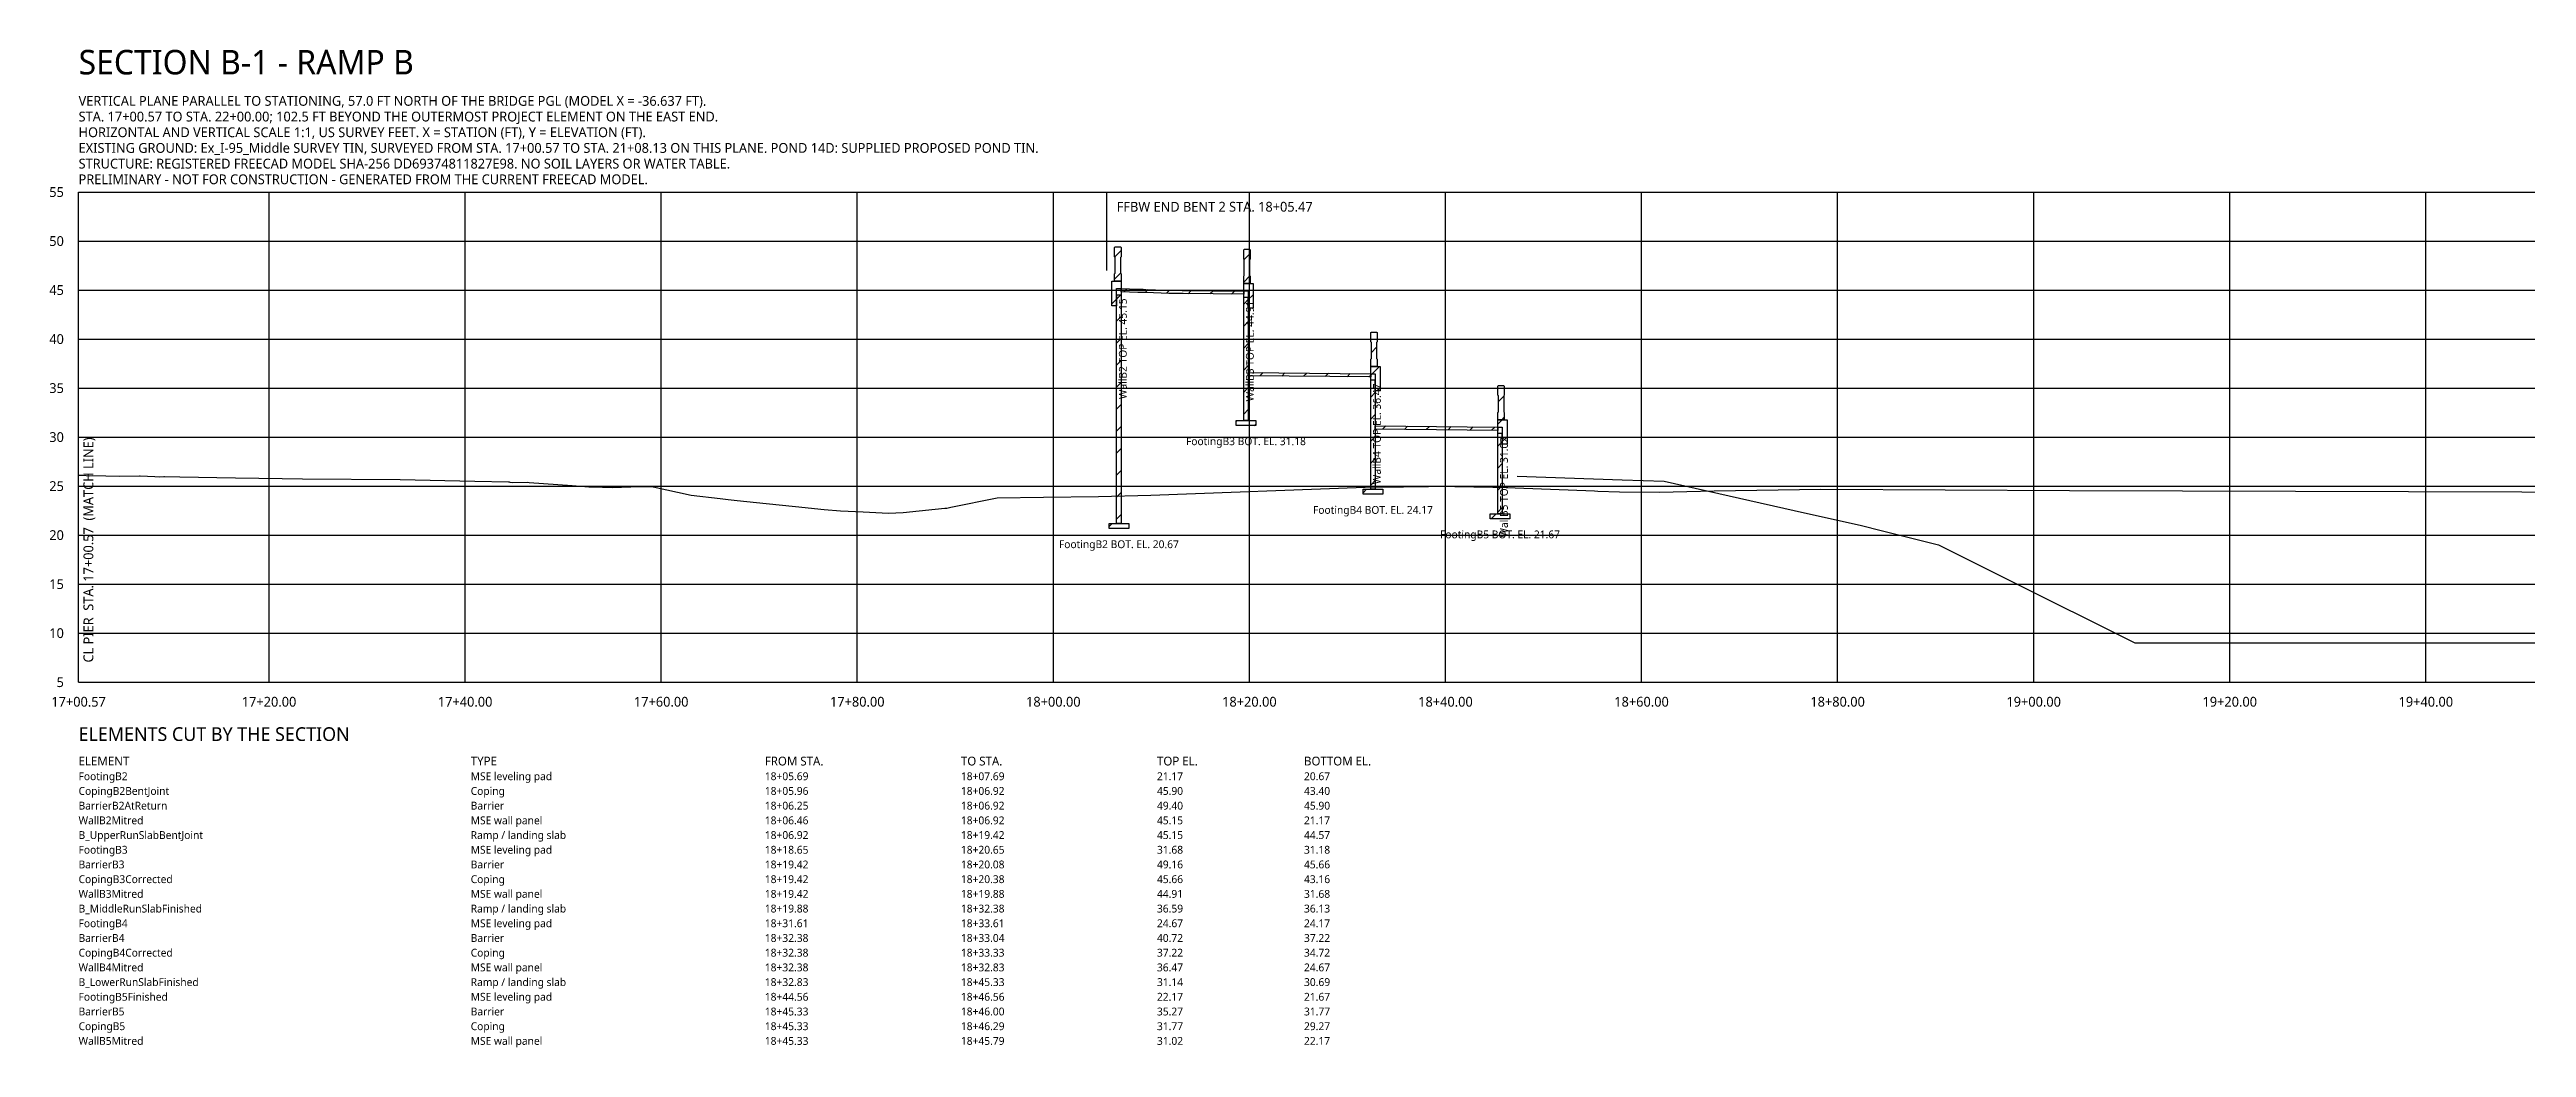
# Model space of a CAD drawing. Extents: x 1698 to 2203, y -32 to 70.
# Drawn here: x 1697.6 to 1950.3, y -32.3 to 69.5 of the extents above; entities that cross this region are included whole.
import ezdxf
from ezdxf.enums import TextEntityAlignment as Align

# ---------------------------------------------------------------- set-up
doc = ezdxf.new("R2010")
doc.units = 21
for name, color, linetype in [('CUT_BARRIER', 251, 'Continuous'), ('CUT_BARRIER_HATCH', 251, 'Continuous'), ('CUT_COPING', 252, 'Continuous'), ('CUT_COPING_HATCH', 252, 'Continuous'), ('CUT_MSE_PAD', 30, 'Continuous'), ('CUT_MSE_PAD_HATCH', 30, 'Continuous'), ('CUT_MSE_WALL', 8, 'Continuous'), ('CUT_MSE_WALL_HATCH', 8, 'Continuous'), ('CUT_SLAB', 9, 'Continuous'), ('CUT_SLAB_HATCH', 9, 'Continuous'), ('EXISTING_GROUND', 3, 'Continuous'), ('GRID', 253, 'Continuous'), ('GRID_TEXT', 8, 'Continuous'), ('MATCHLINE', 1, 'Continuous'), ('POND_14D_PROPOSED', 150, 'Continuous'), ('TEXT', 7, 'Continuous'), ('TITLE', 7, 'Continuous')]:
    doc.layers.add(name, color=color, linetype=linetype)
doc.styles.add('OpenSans', font='OpenSans-Regular.ttf')

msp = doc.modelspace()

# ---------------------------------------------------------------- hatches: boundary and pattern name
at = {"layer": 'CUT_BARRIER_HATCH'}
h = msp.add_hatch(dxfattribs=at)
h.set_pattern_fill('ANSI31', scale=0.5)
h.paths.add_polyline_path([(1806.918, 46.646), (1806.918, 45.896), (1806.252, 45.896), (1806.252, 46.646), (1806.314, 46.708), (1806.314, 48.333), (1806.252, 48.396), (1806.252, 49.333), (1806.314, 49.396), (1806.856, 49.396), (1806.918, 49.333), (1806.918, 48.396), (1806.856, 48.333), (1806.856, 46.708)])
h = msp.add_hatch(dxfattribs=at)
h.set_pattern_fill('ANSI31', scale=0.5)
h.paths.add_polyline_path([(1820.084, 45.657), (1819.418, 45.657), (1819.418, 46.407), (1819.48, 46.47), (1819.48, 48.095), (1819.418, 48.157), (1819.418, 49.095), (1819.48, 49.157), (1820.022, 49.157), (1820.084, 49.095), (1820.084, 48.157), (1820.022, 48.095), (1820.022, 46.47), (1820.084, 46.407)])
h = msp.add_hatch(dxfattribs=at)
h.set_pattern_fill('ANSI31', scale=0.5)
h.paths.add_polyline_path([(1833.043, 37.216), (1832.376, 37.216), (1832.376, 37.966), (1832.439, 38.029), (1832.439, 39.654), (1832.376, 39.716), (1832.376, 40.654), (1832.439, 40.716), (1832.98, 40.716), (1833.043, 40.654), (1833.043, 39.716), (1832.98, 39.654), (1832.98, 38.029), (1833.043, 37.966)])
h = msp.add_hatch(dxfattribs=at)
h.set_pattern_fill('ANSI31', scale=0.5)
h.paths.add_polyline_path([(1846.001, 31.77), (1845.334, 31.77), (1845.334, 32.52), (1845.397, 32.582), (1845.397, 34.207), (1845.334, 34.27), (1845.334, 35.207), (1845.397, 35.27), (1845.939, 35.27), (1846.001, 35.207), (1846.001, 34.27), (1845.939, 34.207), (1845.939, 32.582), (1846.001, 32.52)])
at = {"layer": 'CUT_COPING_HATCH'}
h = msp.add_hatch(dxfattribs=at)
h.set_pattern_fill('ANSI31', scale=0.5)
h.paths.add_polyline_path([(1806.918, 45.896), (1806.918, 44.479), (1806.46, 44.479), (1806.46, 43.396), (1805.96, 43.396), (1805.96, 45.896)])
h = msp.add_hatch(dxfattribs=at)
h.set_pattern_fill('ANSI31', scale=0.5)
h.paths.add_polyline_path([(1819.876, 44.241), (1819.418, 44.241), (1819.418, 45.657), (1820.376, 45.657), (1820.376, 43.157), (1819.876, 43.157)])
h = msp.add_hatch(dxfattribs=at)
h.set_pattern_fill('ANSI31', scale=0.5)
h.paths.add_polyline_path([(1832.834, 35.799), (1832.376, 35.799), (1832.376, 37.216), (1833.334, 37.216), (1833.334, 34.716), (1832.834, 34.716)])
h = msp.add_hatch(dxfattribs=at)
h.set_pattern_fill('ANSI31', scale=0.5)
h.paths.add_polyline_path([(1845.793, 30.353), (1845.334, 30.353), (1845.334, 31.77), (1846.293, 31.77), (1846.293, 29.27), (1845.793, 29.27)])
at = {"layer": 'CUT_MSE_PAD_HATCH'}
h = msp.add_hatch(dxfattribs=at)
h.set_pattern_fill('ANSI31', scale=0.5)
h.paths.add_polyline_path([(1818.647, 31.677), (1820.647, 31.677), (1820.647, 31.177), (1818.647, 31.177)])
h = msp.add_hatch(dxfattribs=at)
h.set_pattern_fill('ANSI31', scale=0.5)
h.paths.add_polyline_path([(1831.605, 24.672), (1833.605, 24.672), (1833.605, 24.172), (1831.605, 24.172)])
h = msp.add_hatch(dxfattribs=at)
h.set_pattern_fill('ANSI31', scale=0.5)
h.paths.add_polyline_path([(1805.689, 20.672), (1805.689, 21.172), (1807.689, 21.172), (1807.689, 20.672)])
h = msp.add_hatch(dxfattribs=at)
h.set_pattern_fill('ANSI31', scale=0.5)
h.paths.add_polyline_path([(1844.564, 22.172), (1846.564, 22.172), (1846.564, 21.672), (1844.564, 21.672)])
at = {"layer": 'CUT_MSE_WALL_HATCH'}
h = msp.add_hatch(dxfattribs=at)
h.set_pattern_fill('ANSI31', scale=0.5)
h.paths.add_polyline_path([(1806.46, 45.146), (1806.918, 45.146), (1806.918, 21.172), (1806.46, 21.172)])
h = msp.add_hatch(dxfattribs=at)
h.set_pattern_fill('ANSI31', scale=0.5)
h.paths.add_polyline_path([(1819.418, 44.907), (1819.876, 44.907), (1819.876, 31.677), (1819.418, 31.677)])
h = msp.add_hatch(dxfattribs=at)
h.set_pattern_fill('ANSI31', scale=0.5)
h.paths.add_polyline_path([(1832.376, 36.466), (1832.834, 36.466), (1832.834, 24.672), (1832.376, 24.672)])
h = msp.add_hatch(dxfattribs=at)
h.set_pattern_fill('ANSI31', scale=0.5)
h.paths.add_polyline_path([(1845.334, 31.02), (1845.793, 31.02), (1845.793, 22.172), (1845.334, 22.172)])
at = {"layer": 'CUT_SLAB_HATCH'}
h = msp.add_hatch(dxfattribs=at)
h.set_pattern_fill('ANSI31', scale=0.5)
h.paths.add_polyline_path([(1819.418, 44.907), (1819.418, 44.824), (1819.418, 44.741), (1819.418, 44.657), (1819.418, 44.574), (1816.305, 44.605), (1813.243, 44.636), (1813.156, 44.637), (1811.765, 44.662), (1809.431, 44.735), (1809.168, 44.744), (1808.606, 44.763), (1806.918, 44.813), (1806.918, 44.896), (1806.918, 44.979), (1806.918, 45.063), (1806.918, 45.146), (1808.606, 45.097), (1809.168, 45.078), (1809.431, 45.069), (1811.433, 45.004), (1813.156, 44.97), (1813.243, 44.969), (1816.305, 44.938)])
h = msp.add_hatch(dxfattribs=at)
h.set_pattern_fill('ANSI31', scale=0.5)
h.paths.add_polyline_path([(1832.376, 36.466), (1832.376, 36.133), (1819.876, 36.258), (1819.876, 36.591)])
h = msp.add_hatch(dxfattribs=at)
h.set_pattern_fill('ANSI31', scale=0.5)
h.paths.add_polyline_path([(1845.334, 31.02), (1845.334, 30.686), (1832.834, 30.811), (1832.834, 31.145)])

# ---------------------------------------------------------------- linework, layer by layer
at = {"layer": 'CUT_BARRIER'}
for points in [[(1806.918, 46.646), (1806.918, 45.896), (1806.252, 45.896), (1806.252, 46.646), (1806.314, 46.708), (1806.314, 48.333), (1806.252, 48.396), (1806.252, 49.333), (1806.314, 49.396), (1806.856, 49.396), (1806.918, 49.333), (1806.918, 48.396), (1806.856, 48.333), (1806.856, 46.708)], [(1820.084, 45.657), (1819.418, 45.657), (1819.418, 46.407), (1819.48, 46.47), (1819.48, 48.095), (1819.418, 48.157), (1819.418, 49.095), (1819.48, 49.157), (1820.022, 49.157), (1820.084, 49.095), (1820.084, 48.157), (1820.022, 48.095), (1820.022, 46.47), (1820.084, 46.407)], [(1833.043, 37.216), (1832.376, 37.216), (1832.376, 37.966), (1832.439, 38.029), (1832.439, 39.654), (1832.376, 39.716), (1832.376, 40.654), (1832.439, 40.716), (1832.98, 40.716), (1833.043, 40.654), (1833.043, 39.716), (1832.98, 39.654), (1832.98, 38.029), (1833.043, 37.966)], [(1846.001, 31.77), (1845.334, 31.77), (1845.334, 32.52), (1845.397, 32.582), (1845.397, 34.207), (1845.334, 34.27), (1845.334, 35.207), (1845.397, 35.27), (1845.939, 35.27), (1846.001, 35.207), (1846.001, 34.27), (1845.939, 34.207), (1845.939, 32.582), (1846.001, 32.52)]]:
    msp.add_lwpolyline(points, close=True, dxfattribs=at)
at = {"layer": 'CUT_COPING'}
for points in [[(1806.918, 45.896), (1806.918, 44.479), (1806.46, 44.479), (1806.46, 43.396), (1805.96, 43.396), (1805.96, 45.896)], [(1819.876, 44.241), (1819.418, 44.241), (1819.418, 45.657), (1820.376, 45.657), (1820.376, 43.157), (1819.876, 43.157)], [(1832.834, 35.799), (1832.376, 35.799), (1832.376, 37.216), (1833.334, 37.216), (1833.334, 34.716), (1832.834, 34.716)], [(1845.793, 30.353), (1845.334, 30.353), (1845.334, 31.77), (1846.293, 31.77), (1846.293, 29.27), (1845.793, 29.27)]]:
    msp.add_lwpolyline(points, close=True, dxfattribs=at)
at = {"layer": 'CUT_MSE_PAD'}
for points in [[(1818.647, 31.677), (1820.647, 31.677), (1820.647, 31.177), (1818.647, 31.177)], [(1831.605, 24.672), (1833.605, 24.672), (1833.605, 24.172), (1831.605, 24.172)], [(1805.689, 20.672), (1805.689, 21.172), (1807.689, 21.172), (1807.689, 20.672)], [(1844.564, 22.172), (1846.564, 22.172), (1846.564, 21.672), (1844.564, 21.672)]]:
    msp.add_lwpolyline(points, close=True, dxfattribs=at)
at = {"layer": 'CUT_MSE_WALL'}
for points in [[(1806.46, 45.146), (1806.918, 45.146), (1806.918, 21.172), (1806.46, 21.172)], [(1819.418, 44.907), (1819.876, 44.907), (1819.876, 31.677), (1819.418, 31.677)], [(1832.376, 36.466), (1832.834, 36.466), (1832.834, 24.672), (1832.376, 24.672)], [(1845.334, 31.02), (1845.793, 31.02), (1845.793, 22.172), (1845.334, 22.172)]]:
    msp.add_lwpolyline(points, close=True, dxfattribs=at)
at = {"layer": 'CUT_SLAB'}
for points in [[(1819.418, 44.907), (1819.418, 44.824), (1819.418, 44.741), (1819.418, 44.657), (1819.418, 44.574), (1816.305, 44.605), (1813.243, 44.636), (1813.156, 44.637), (1811.765, 44.662), (1809.431, 44.735), (1809.168, 44.744), (1808.606, 44.763), (1806.918, 44.813), (1806.918, 44.896), (1806.918, 44.979), (1806.918, 45.063), (1806.918, 45.146), (1808.606, 45.097), (1809.168, 45.078), (1809.431, 45.069), (1811.433, 45.004), (1813.156, 44.97), (1813.243, 44.969), (1816.305, 44.938)], [(1832.376, 36.466), (1832.376, 36.133), (1819.876, 36.258), (1819.876, 36.591)], [(1845.334, 31.02), (1845.334, 30.686), (1832.834, 30.811), (1832.834, 31.145)]]:
    msp.add_lwpolyline(points, close=True, dxfattribs=at)
at = {"layer": 'EXISTING_GROUND'}
msp.add_lwpolyline([(1700.57, 26.119), (1701.018, 26.1), (1701.676, 26.065), (1701.939, 26.067), (1704.754, 26.024), (1706.792, 26.049), (1706.853, 26.05), (1708.363, 25.983), (1708.833, 25.962), (1709.273, 25.98), (1709.325, 25.976), (1710.899, 25.955), (1716.577, 25.848), (1721.32, 25.767), (1723.398, 25.752), (1733.357, 25.673), (1740.984, 25.504), (1744.413, 25.433), (1744.49, 25.442), (1744.574, 25.407), (1744.856, 25.366), (1746.392, 25.385), (1746.529, 25.383), (1750.921, 25.064), (1752.633, 24.937), (1752.802, 24.926), (1752.953, 24.922), (1755.017, 24.86), (1756.912, 24.91), (1757.96, 24.959), (1759.025, 24.962), (1759.033, 24.962), (1759.19, 24.928), (1763.06, 24.092), (1766.007, 23.733), (1766.83, 23.631), (1767.763, 23.519), (1770.707, 23.237), (1773.7, 22.922), (1776.612, 22.615), (1778.291, 22.494), (1780.608, 22.368), (1783.184, 22.237), (1784.689, 22.291), (1787.931, 22.639), (1788.938, 22.743), (1789.137, 22.764), (1789.56, 22.851), (1794.27, 23.813), (1799.006, 23.874), (1804.6, 23.95), (1809.945, 24.061), (1831.821, 24.875), (1835.711, 24.939), (1837.498, 24.969), (1837.56, 24.97), (1838.264, 24.974), (1838.701, 24.981), (1839.026, 24.994), (1844.841, 24.9), (1845.308, 24.884), (1855.201, 24.512), (1855.557, 24.5), (1857.744, 24.414), (1861.837, 24.385), (1867.408, 24.502), (1878.295, 24.679), (1903.666, 24.55), (1984.384, 24.305)], dxfattribs=at)
at = {"layer": 'GRID'}
for p, q in [((1700.57, 55), (2200, 55)), ((1700.57, 5), (1700.57, 55)), ((1720, 5), (1720, 55)), ((1740, 5), (1740, 55)), ((1760, 5), (1760, 55)), ((1780, 5), (1780, 55)), ((1800, 5), (1800, 55)), ((1820, 5), (1820, 55)), ((1840, 5), (1840, 55)), ((1860, 5), (1860, 55)), ((1880, 5), (1880, 55)), ((1900, 5), (1900, 55)), ((1920, 5), (1920, 55)), ((1940, 5), (1940, 55)), ((1700.57, 50), (2200, 50)), ((1700.57, 45), (2200, 45)), ((1700.57, 40), (2200, 40)), ((1700.57, 35), (2200, 35)), ((1700.57, 30), (2200, 30)), ((1700.57, 25), (2200, 25)), ((1700.57, 20), (2200, 20)), ((1700.57, 15), (2200, 15)), ((1700.57, 10), (2200, 10)), ((1700.57, 5), (2200, 5))]:
    msp.add_line(p, q, dxfattribs=at)
at = {"layer": 'MATCHLINE'}
msp.add_line((1700.57, 5), (1700.57, 55), dxfattribs=at)
at = {"layer": 'POND_14D_PROPOSED'}
msp.add_lwpolyline([(1847.304, 26), (1858.031, 25.642), (1862.304, 25.5), (1876.609, 22.281), (1882.304, 21), (1884.582, 20.43), (1890.304, 19), (1897.438, 15.433), (1910.304, 9), (1912.756, 9), (1915.195, 9), (1929.766, 9), (1933.539, 9), (1939.767, 9), (1943.539, 9), (1949.767, 9), (1953.538, 9)], dxfattribs=at)
at = {"layer": 'TEXT'}
msp.add_line((1805.47, 47), (1805.47, 55), dxfattribs=at)

# ---------------------------------------------------------------- texts
at = {"layer": 'GRID_TEXT', "style": 'OpenSans'}
for s, p in [('55', (1699.07, 55)), ('50', (1699.07, 50)), ('45', (1699.07, 45)), ('40', (1699.07, 40)), ('35', (1699.07, 35)), ('30', (1699.07, 30)), ('25', (1699.07, 25)), ('20', (1699.07, 20)), ('15', (1699.07, 15)), ('10', (1699.07, 10)), ('5', (1699.07, 5))]:
    msp.add_text(s, height=1, dxfattribs=at).set_placement(p, align=Align.MIDDLE_RIGHT)
for s, p in [('17+00.57', (1700.57, 3.5)), ('17+20.00', (1720, 3.5)), ('17+40.00', (1740, 3.5)), ('17+60.00', (1760, 3.5)), ('17+80.00', (1780, 3.5)), ('18+00.00', (1800, 3.5)), ('18+20.00', (1820, 3.5)), ('18+40.00', (1840, 3.5)), ('18+60.00', (1860, 3.5)), ('18+80.00', (1880, 3.5)), ('19+00.00', (1900, 3.5)), ('19+20.00', (1920, 3.5)), ('19+40.00', (1940, 3.5))]:
    msp.add_text(s, height=1, dxfattribs=at).set_placement(p, align=Align.TOP_CENTER)
at = {"layer": 'MATCHLINE', "style": 'OpenSans'}
msp.add_text('CL PIER  STA. 17+00.57  (MATCH LINE)', height=1, rotation=90, dxfattribs=at).set_placement((1701.07, 7), align=Align.TOP_LEFT)
at = {"layer": 'TEXT', "style": 'OpenSans'}
msp.add_text('FFBW END BENT 2 STA. 18+05.47', height=1, dxfattribs=at).set_placement((1806.47, 54), align=Align.TOP_LEFT)
for s, p in [('WallB2 TOP EL. 45.15', (1806.689, 44.146)), ('WallB3 TOP EL. 44.91', (1819.647, 43.907)), ('WallB4 TOP EL. 36.47', (1832.605, 35.466)), ('WallB5 TOP EL. 31.02', (1845.563, 30.02))]:
    msp.add_text(s, height=0.8, rotation=90, dxfattribs=at).set_placement(p, align=Align.TOP_RIGHT)
for s, p in [('FootingB3 BOT. EL. 31.18', (1819.647, 29.977)), ('FootingB4 BOT. EL. 24.17', (1832.605, 22.972)), ('FootingB5 BOT. EL. 21.67', (1845.564, 20.472)), ('FootingB2 BOT. EL. 20.67', (1806.689, 19.472))]:
    msp.add_text(s, height=0.8, dxfattribs=at).set_placement(p, align=Align.TOP_CENTER)
for s, p in [('FootingB2', (1700.57, -5)), ('MSE leveling pad', (1740.57, -5)), ('18+05.69', (1770.57, -5)), ('18+07.69', (1790.57, -5)), ('21.17', (1810.57, -5)), ('20.67', (1825.57, -5)), ('CopingB2BentJoint', (1700.57, -6.5)), ('BarrierB2AtReturn', (1700.57, -8)), ('Coping', (1740.57, -6.5)), ('Barrier', (1740.57, -8)), ('18+05.96', (1770.57, -6.5)), ('18+06.25', (1770.57, -8)), ('18+06.92', (1790.57, -6.5)), ('18+06.92', (1790.57, -8)), ('45.90', (1810.57, -6.5)), ('49.40', (1810.57, -8)), ('43.40', (1825.57, -6.5)), ('45.90', (1825.57, -8)), ('WallB2Mitred', (1700.57, -9.5)), ('MSE wall panel', (1740.57, -9.5)), ('18+06.46', (1770.57, -9.5)), ('18+06.92', (1790.57, -9.5)), ('45.15', (1810.57, -9.5)), ('21.17', (1825.57, -9.5)), ('B_UpperRunSlabBentJoint', (1700.57, -11)), ('FootingB3', (1700.57, -12.5)), ('Ramp / landing slab', (1740.57, -11)), ('MSE leveling pad', (1740.57, -12.5)), ('18+06.92', (1770.57, -11)), ('18+18.65', (1770.57, -12.5)), ('18+19.42', (1790.57, -11)), ('18+20.65', (1790.57, -12.5)), ('45.15', (1810.57, -11)), ('31.68', (1810.57, -12.5)), ('44.57', (1825.57, -11)), ('31.18', (1825.57, -12.5)), ('CopingB3Corrected', (1700.57, -15.5)), ('BarrierB3', (1700.57, -14)), ('Coping', (1740.57, -15.5)), ('Barrier', (1740.57, -14)), ('18+19.42', (1770.57, -14)), ('18+19.42', (1770.57, -15.5)), ('18+20.08', (1790.57, -14)), ('18+20.38', (1790.57, -15.5)), ('49.16', (1810.57, -14)), ('45.66', (1810.57, -15.5)), ('45.66', (1825.57, -14)), ('43.16', (1825.57, -15.5)), ('WallB3Mitred', (1700.57, -17)), ('B_MiddleRunSlabFinished', (1700.57, -18.5)), ('MSE wall panel', (1740.57, -17)), ('Ramp / landing slab', (1740.57, -18.5)), ('18+19.42', (1770.57, -17)), ('18+19.88', (1790.57, -17)), ('44.91', (1810.57, -17)), ('31.68', (1825.57, -17)), ('FootingB4', (1700.57, -20)), ('MSE leveling pad', (1740.57, -20)), ('18+19.88', (1770.57, -18.5)), ('18+31.61', (1770.57, -20)), ('18+32.38', (1790.57, -18.5)), ('18+33.61', (1790.57, -20)), ('36.59', (1810.57, -18.5)), ('24.67', (1810.57, -20)), ('36.13', (1825.57, -18.5)), ('24.17', (1825.57, -20)), ('CopingB4Corrected', (1700.57, -23)), ('BarrierB4', (1700.57, -21.5)), ('Coping', (1740.57, -23)), ('Barrier', (1740.57, -21.5)), ('18+32.38', (1770.57, -21.5)), ('18+32.38', (1770.57, -23)), ('18+33.04', (1790.57, -21.5)), ('18+33.33', (1790.57, -23)), ('40.72', (1810.57, -21.5)), ('37.22', (1810.57, -23)), ('37.22', (1825.57, -21.5)), ('34.72', (1825.57, -23)), ('WallB4Mitred', (1700.57, -24.5)), ('B_LowerRunSlabFinished', (1700.57, -26)), ('MSE wall panel', (1740.57, -24.5)), ('Ramp / landing slab', (1740.57, -26)), ('18+32.38', (1770.57, -24.5)), ('18+32.83', (1770.57, -26)), ('18+32.83', (1790.57, -24.5)), ('18+45.33', (1790.57, -26)), ('36.47', (1810.57, -24.5)), ('31.14', (1810.57, -26)), ('30.69', (1825.57, -26)), ('24.67', (1825.57, -24.5)), ('FootingB5Finished', (1700.57, -27.5)), ('MSE leveling pad', (1740.57, -27.5)), ('18+44.56', (1770.57, -27.5)), ('18+46.56', (1790.57, -27.5)), ('22.17', (1810.57, -27.5)), ('21.67', (1825.57, -27.5)), ('CopingB5', (1700.57, -30.5)), ('BarrierB5', (1700.57, -29)), ('Coping', (1740.57, -30.5)), ('Barrier', (1740.57, -29)), ('18+45.33', (1770.57, -29)), ('18+45.33', (1770.57, -30.5)), ('18+46.00', (1790.57, -29)), ('18+46.29', (1790.57, -30.5)), ('35.27', (1810.57, -29)), ('31.77', (1810.57, -30.5)), ('31.77', (1825.57, -29)), ('29.27', (1825.57, -30.5)), ('WallB5Mitred', (1700.57, -32)), ('MSE wall panel', (1740.57, -32)), ('18+45.33', (1770.57, -32)), ('18+45.79', (1790.57, -32)), ('31.02', (1810.57, -32)), ('22.17', (1825.57, -32))]:
    msp.add_text(s, height=0.8, dxfattribs=at).set_placement(p)
at = {"layer": 'TITLE', "style": 'OpenSans'}
for s, height, p in [('SECTION B-1 - RAMP B', 2.5, (1700.57, 67)), ('VERTICAL PLANE PARALLEL TO STATIONING, 57.0 FT NORTH OF THE BRIDGE PGL (MODEL X = -36.637 FT).', 1, (1700.57, 63.8)), ('STA. 17+00.57 TO STA. 22+00.00; 102.5 FT BEYOND THE OUTERMOST PROJECT ELEMENT ON THE EAST END.', 1, (1700.57, 62.2)), ('HORIZONTAL AND VERTICAL SCALE 1:1, US SURVEY FEET. X = STATION (FT), Y = ELEVATION (FT).', 1, (1700.57, 60.6)), ('STRUCTURE: REGISTERED FREECAD MODEL SHA-256 DD69374811827E98. NO SOIL LAYERS OR WATER TABLE.', 1, (1700.57, 57.4)), ('EXISTING GROUND: Ex_I-95_Middle SURVEY TIN, SURVEYED FROM STA. 17+00.57 TO STA. 21+08.13 ON THIS PLANE. POND 14D: SUPPLIED PROPOSED POND TIN.', 1, (1700.57, 59)), ('PRELIMINARY - NOT FOR CONSTRUCTION - GENERATED FROM THE CURRENT FREECAD MODEL.', 1, (1700.57, 55.8)), ('ELEMENTS CUT BY THE SECTION', 1.4, (1700.57, -1)), ('ELEMENT', 0.9, (1700.57, -3.5)), ('TYPE', 0.9, (1740.57, -3.5)), ('FROM STA.', 0.9, (1770.57, -3.5)), ('TO STA.', 0.9, (1790.57, -3.5)), ('TOP EL.', 0.9, (1810.57, -3.5)), ('BOTTOM EL.', 0.9, (1825.57, -3.5))]:
    msp.add_text(s, height=height, dxfattribs=at).set_placement(p)

doc.saveas('drawing.dxf')
